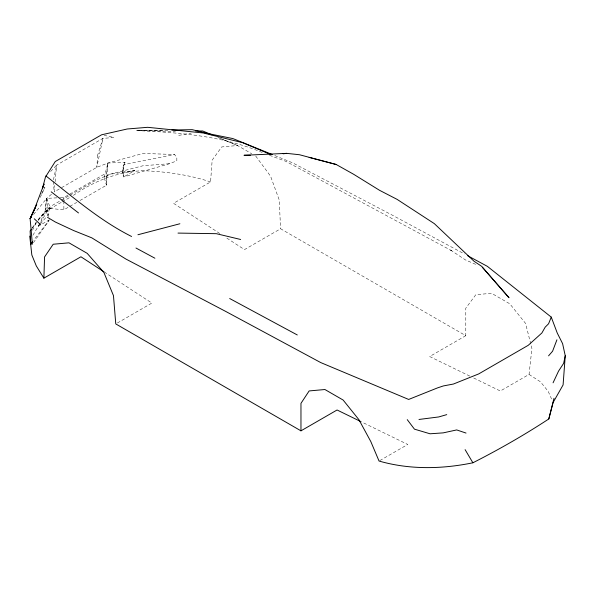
<?xml version="1.0" encoding="UTF-8"?>
<svg xmlns="http://www.w3.org/2000/svg" width="595" height="595" viewBox="0 0 595 595"><rect width="100%" height="100%" fill="white"/><g stroke="black" fill="none" stroke-linecap="round" stroke-linejoin="round"><path stroke-width="0.45" stroke-dasharray="2.98 2.23" d="M219.8 233.508L173.524 203.319L210.563 181.936L212.162 160.167L221.734 146.943L237.509 145.53L251.759 153.763M59.217 189.024L54.19 191.932L54.777 185.454M55.112 181.758L56.622 165.113L102.92 138.382L113.98 137.475L104.229 135.377M473.739 378.026L500.343 391.004L529.052 374.434L531.908 348.506L531.008 344.929M51.497 194.26L46.782 198.343L44.93 211.708L40.252 222.136M48.604 216.55L45.354 208.213L46.782 198.343L59.374 197.733M79.946 200.537L106.468 185.224L106.468 172.929L107.896 163.06L143.083 153.436L174.566 154.507L176.834 157.556L176.834 160.762L169.635 163.699L123.634 176.96L122.206 172.193L123.634 164.666L124.987 162.234L107.896 163.06L96.784 167.336L60.013 188.57M49.556 219.726L38.452 226.145L48.128 214.959L49.556 207.432L45.354 208.213M53.453 179.839L56.622 165.113L50.426 171.732M104.192 177.496L107.896 163.06L106.468 185.224L104.192 177.496L109.748 174.29L143.083 165.737L169.635 163.699M124.987 162.234L122.206 172.193L134.745 170.549L123.634 176.96L123.634 164.666L174.566 154.507M42.528 192.46L44.93 187.12L41.033 195.42M38.452 226.145L39.887 222.939M40.2 197.376L42.141 193.278M32.539 230.25L36.124 222.716M32.918 235.248L40.051 223.326M40.527 222.53L49.556 207.432M32.212 227.907L35.879 222.567M33.424 242.678L49.043 220.47L33.595 240.231M31.758 228.815L44.93 211.708L52.486 205.305L60.519 200.671M33.565 214.46L46.782 198.343L50.486 208.503L63.873 209.812L76.733 202.389M38.065 219.711L44.93 211.708L50.486 208.503M38.214 219.756L47.853 210.117L61.419 202.293M60.274 197.696L63.873 197.518L106.468 172.929M61.33 200.203L69.362 195.562M70.165 195.101L95.081 180.716L109.748 174.29L134.745 170.549M62.215 201.831L70.195 197.22M73.386 195.383C94.248 180.873 117.55 171.821 143.075 170.683C165.975 171.628 188.756 174.67 210.563 181.936M117.379 322.996L151.881 303.071L104.839 272.376M530.777 344.029L525.578 323.435L509.803 303.807L491.589 293.298L475.822 294.704L465.788 308.195L465.788 335.684L280.595 228.763L244.478 249.61L225.2 237.033M465.788 335.684L429.672 356.531L470.414 376.404M379.841 460.575L407.754 444.465L361.187 421.751M178.723 135.4L191.181 133.109M162.584 130.156L136.657 130.58C179.645 132.551 223.504 135.905 263.503 153.056M167.864 130.774L136.657 130.58L175.428 131.398M269.55 155.302L285.972 161.401L451.464 250.607L449.783 249.558L465.498 259.948L477.272 265.05M274.816 155.563L292.599 162.829L392.492 215.256L464.464 254.005M217.867 137.497L237.509 145.53L220.552 138.442M529.052 374.434L540.476 381.819L548.188 391.339L552.071 400.085M255.724 156.046L270.569 176.202L279.211 199.942L280.595 228.763M53.334 181.564L54.19 191.932M46.782 198.343L48.128 214.959M63.873 197.518L63.873 200.151M63.873 201.036L63.873 209.812M97.706 155.042L96.784 167.336L102.92 138.382L97.706 155.042"/><path stroke-width="0.89" d="M104.066 271.878L80.927 256.78L43.889 278.163L44.566 256.928L53.208 244.24L68.983 242.827L87.197 253.344L103.894 272.436L113.467 295.633L115.772 323.918L300.966 430.839L337.075 409.992L360.354 421.349M467.737 255.768L487.365 266.337L551.26 317.12L557.255 333.036L562.595 343.62L565.25 355.743L563.093 384.928L553.127 402.473L548.813 418.947A840.043 484.999 0 0 1 472.884 462.784C442.011 469.18 409.524 469.819 379.045 461.036L370.789 441.527L358.904 419.661L343.129 400.041L324.922 389.524L309.147 390.93L300.966 403.351L300.966 430.839M565.25 355.743L563.629 363.359L558.549 371.124L553.067 382.816M548.813 418.947L553.997 398.315M556.927 339.812L552.584 351.214L548.56 355.847M551.26 317.12L548.583 323.754L545.176 327.161L541.881 332.969L528.219 345.323L478.663 373.935L453.427 384.035L443.364 385.939L437.466 387.91L408.661 399.446L320.698 362.563L225.817 311.483L125.924 259.056L91.816 237.851L73.602 230.54L55.38 222.039L47.555 217.383M31.215 229.529L30.114 230.957L30.739 243.891L32.383 244.158L30.114 218.662L35.12 207.432L44.06 184.041L42.528 188.184L45.465 177.035L55.268 161.535L101.567 134.805L127.181 129.003L147.672 127.308L203.2 132.968L242.775 142.711L270.643 154.514M31.267 217.257L30.114 218.662L36.741 204.546M30.114 218.662L35.544 207.201M30.739 243.891L32.45 241.696M446.748 414.626L438.723 416.946L418.969 419.46M137.928 234.75L179.891 223.757M283.116 153.8L286.708 153.361L299.449 154.73L336.182 164.488L353.601 174.253L379.528 190.296L397.118 199.385L434.328 223.631L474.037 261.25L481.653 266.329L509.022 297.745L482.314 267.237M286.708 153.361L243.995 155.28L250.391 155.265M171.843 130.008L192.215 129.673L208.473 133.652L232.89 138.576L272.279 154.529M195.405 130.945L202.754 130.989L212.073 134.894M178.002 233.091L216.32 233.686L240.633 239.48M205.744 133.265L208.473 133.652M309.125 157.392L336.182 164.488M466.026 433.063L456.692 429.925L443.253 432.863L430.059 433.792L414.44 429.151L407.248 419.646M135.965 248.011L154.901 258.215M229.685 298.526L297.292 334.963M131.584 236.483C100.116 220.723 73.468 197.473 45.912 175.927M51.207 191.835L78.51 212.951M34.272 218.796L40.542 224.642M43.889 278.163L36.31 265.958L31.832 254.972L29.75 236.111M465.104 449.641L472.884 462.784"/></g></svg>
